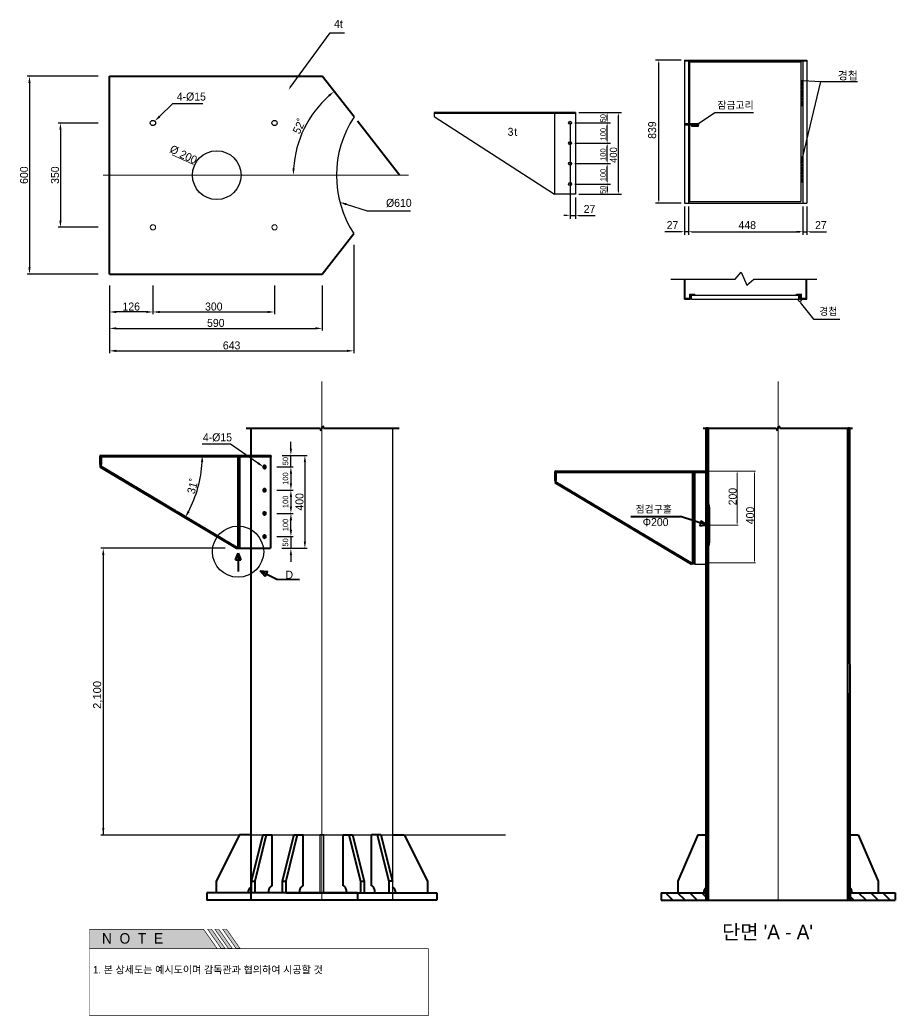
# Model space of a CAD drawing. Header units: millimetres. Extents: x 3937 to 42315, y 4481 to 32107.
# Drawn here: x 3937 to 28146, y 4481 to 32026 of the extents above; entities that cross this region are included whole.
import ezdxf

# ---------------------------------------------------------------- set-up
doc = ezdxf.new("R2010")
doc.units = ezdxf.units.MM
for name, pattern in [('CENTER', [65, 60, -2, 1, -2]), ('DASHED2', [0.375, 0.25, -0.125]), ('HIDDEN', [0.375, 0.25, -0.125])]:
    doc.linetypes.add(name, pattern=pattern)
for name, color, linetype in [('0-FORM', 7, 'Continuous'), ('01_cen', 1, 'CENTER'), ('1', 1, 'Continuous'), ('mark', 7, 'Continuous'), ('ZM_3', 7, 'Continuous'), ('루프검지기', 250, 'DASHED2')]:
    doc.layers.add(name, color=color, linetype=linetype)
doc.layers.add('01_dim', color=1, linetype='Continuous', lineweight=15)
doc.styles.add('HY헤드라인M', font='H2GTRE.TTF')
doc.styles.add('굴림', font='H2GTRE.TTF')

msp = doc.modelspace()

# ---------------------------------------------------------------- hatches: boundary and pattern name
at = {"layer": '0-FORM'}
h = msp.add_hatch(color=52, dxfattribs=at)
h.paths.add_polyline_path([(5862, 6883), (5862, 6348), (9392, 6348), (9016, 6883)])
h.paths.add_polyline_path([(9497, 6348), (9604, 6348), (9228, 6883), (9121, 6883)])
h.paths.add_polyline_path([(9440, 6883), (9333, 6883), (9708, 6348), (9815, 6348)])
h.paths.add_polyline_path([(9920, 6348), (10027, 6348), (9651, 6883), (9545, 6883)])
h.paths.add_polyline_path([(6131, 7765), (7739, 7750), (7744, 8203), (6135, 8218)], flags=9)

# ---------------------------------------------------------------- linework, layer by layer
at = {"color": 7}
for p, q in [((11417, 30158), (12519, 31669)), ((12519, 31669), (12919, 31669)), ((22232, 30915), (21522, 30915)), ((22320, 30915), (25708, 30915)), ((22320, 30915), (22320, 26957)), ((22320, 30892), (25708, 30892)), ((22433, 30892), (22433, 26957)), ((22462, 30869), (22462, 27001)), ((22462, 30869), (25539, 30869)), ((25539, 30869), (25539, 27001)), ((25595, 30892), (25595, 26957)), ((25708, 30915), (25708, 26957)), ((21610, 27045), (21610, 30827)), ((25539, 30354), (25595, 30354)), ((25539, 30351), (25541, 30354)), ((25539, 30326), (25567, 30354)), ((25539, 30275), (25595, 30332)), ((25539, 30250), (25595, 30306)), ((25596, 28243), (26091, 30322)), ((25598, 30353), (26091, 30322)), ((26091, 30322), (27102, 30322)), ((25539, 30199), (25595, 30256)), ((25539, 30174), (25595, 30230)), ((25539, 30123), (25595, 30180)), ((25539, 30098), (25595, 30154)), ((25539, 30047), (25595, 30103)), ((25539, 30022), (25595, 30078)), ((25539, 29971), (25595, 30027)), ((25539, 29946), (25595, 30002)), ((25539, 29895), (25595, 29951)), ((25539, 29870), (25595, 29926)), ((25539, 29819), (25595, 29875)), ((25539, 29793), (25595, 29850)), ((25539, 29743), (25595, 29799)), ((25539, 29717), (25595, 29774)), ((25539, 29667), (25595, 29723)), ((25539, 29661), (25595, 29661)), ((25559, 29661), (25595, 29698)), ((15396, 29464), (15396, 29351)), ((19309, 29464), (15396, 29464)), ((19309, 29441), (15396, 29441)), ((15396, 29351), (18727, 27205)), ((18727, 29464), (18727, 27205)), ((19309, 29464), (19309, 27205)), ((19397, 29464), (20269, 29464)), ((19397, 29464), (20582, 29464)), ((20181, 29270), (20181, 29376)), ((20494, 27294), (20494, 29376)), ((22710, 29165), (23159, 29465)), ((23159, 29465), (24226, 29465)), ((19156, 29182), (19156, 27053)), ((19156, 29182), (19156, 27053)), ((19287, 29182), (20269, 29182)), ((19287, 29182), (20270, 29182)), ((20182, 28705), (20182, 29094)), ((22350, 29164), (22708, 29164)), ((22350, 29118), (22350, 29164)), ((22708, 29118), (22350, 29118)), ((22708, 29118), (22512, 29118)), ((22512, 29118), (22512, 29089)), ((22512, 29089), (22708, 29089)), ((22708, 29164), (22708, 29118)), ((22708, 29089), (22708, 29118)), ((19287, 28617), (20270, 28617)), ((19287, 28617), (20270, 28617)), ((20182, 28140), (20182, 28529)), ((25539, 28241), (25595, 28241)), ((25539, 28222), (25558, 28241)), ((25539, 28196), (25584, 28241)), ((25539, 28146), (25595, 28202)), ((25539, 28120), (25595, 28177)), ((25539, 28069), (25595, 28126)), ((25539, 28044), (25595, 28101)), ((19287, 28052), (20270, 28052)), ((19287, 28052), (20270, 28052)), ((20182, 27576), (20182, 27964)), ((25539, 27993), (25595, 28050)), ((25539, 27968), (25595, 28025)), ((25539, 27917), (25595, 27974)), ((25539, 27892), (25595, 27948)), ((25539, 27841), (25595, 27898)), ((25539, 27816), (25595, 27872)), ((25539, 27765), (25595, 27822)), ((25539, 27740), (25595, 27796)), ((25539, 27689), (25595, 27746)), ((25539, 27664), (25595, 27720)), ((25539, 27613), (25595, 27670)), ((25539, 27588), (25595, 27644)), ((25539, 27549), (25595, 27549)), ((25551, 27549), (25595, 27594)), ((25576, 27549), (25595, 27568)), ((19287, 27488), (20270, 27488)), ((19287, 27488), (20270, 27488)), ((20182, 27400), (20182, 27294)), ((19309, 27205), (18727, 27205)), ((19156, 27117), (19156, 26527)), ((19309, 27117), (19309, 26527)), ((19397, 27205), (20270, 27205)), ((19397, 27205), (20582, 27205)), ((22462, 27001), (25539, 27001)), ((22232, 26957), (21522, 26957)), ((22320, 26957), (25708, 26957)), ((22320, 26869), (22320, 26080)), ((22433, 26869), (22433, 26080)), ((22433, 26869), (22433, 26080)), ((25595, 26869), (25595, 26080)), ((25595, 26869), (25595, 26080)), ((25708, 26869), (25708, 26080)), ((19068, 26615), (18980, 26615)), ((19156, 26615), (19309, 26615)), ((19397, 26615), (19849, 26615)), ((22232, 26168), (21780, 26168)), ((22433, 26168), (22320, 26168)), ((22521, 26168), (25507, 26168)), ((22521, 26168), (22609, 26168)), ((25507, 26168), (25419, 26168)), ((25595, 26168), (25708, 26168)), ((25796, 26168), (26249, 26168)), ((21945, 24861), (23727, 24861)), ((22320, 24306), (22320, 24855)), ((22343, 24329), (22343, 24855)), ((23727, 24861), (23886, 25050)), ((23886, 25050), (24043, 24694)), ((24043, 24694), (24239, 24861)), ((24239, 24861), (25979, 24861)), ((25686, 24329), (25686, 24855)), ((25708, 24306), (25708, 24855)), ((22320, 24306), (22490, 24306)), ((22343, 24329), (22467, 24329)), ((22467, 24442), (22603, 24442)), ((22467, 24329), (22467, 24442)), ((22490, 24306), (22490, 24419)), ((22490, 24419), (22603, 24419)), ((22518, 24419), (25482, 24419)), ((22518, 24306), (22518, 24419)), ((22518, 24306), (25482, 24306)), ((22603, 24419), (22603, 24442)), ((25423, 24419), (25423, 24442)), ((25423, 24442), (25561, 24442)), ((25482, 24442), (25482, 24306)), ((25482, 24306), (25482, 24419)), ((25510, 24313), (25510, 24442)), ((25538, 24442), (25539, 24419)), ((25539, 24419), (25561, 24419)), ((25539, 24306), (25539, 24419)), ((25539, 24306), (25708, 24306)), ((25561, 24329), (25561, 24442)), ((25561, 24329), (25686, 24329)), ((25523, 24216), (25891, 23747)), ((25891, 23747), (26622, 23747)), ((6151, 19728), (6151, 19672)), ((6183, 19728), (6183, 19690)), ((18733, 19292), (18733, 19235)), ((18765, 19292), (18765, 19253)), ((22596, 16978), (22922, 16978))]:
    msp.add_line(p, q, dxfattribs=at)
at = {"color": 7, "linetype": 'Continuous', "lineweight": 40}
for p, q in [((6416, 30473), (12296, 30473)), ((6416, 24993), (6416, 30473)), ((13181, 29342), (12296, 30473)), ((14437, 27733), (13272, 29224)), ((12296, 24993), (13170, 26120)), ((6416, 24993), (12296, 24993)), ((10194, 20733), (12240, 20733)), ((10332, 19985), (10332, 20733)), ((12240, 20733), (12264, 20666)), ((12264, 20666), (12312, 20799)), ((12312, 20799), (12336, 20733)), ((12336, 20733), (14425, 20733)), ((22835, 20733), (24861, 20733)), ((22922, 18658), (22922, 20733)), ((22983, 18658), (22983, 20733)), ((24861, 20733), (24885, 20666)), ((24885, 20666), (24933, 20799)), ((24933, 20799), (24957, 20733)), ((24957, 20733), (26968, 20733)), ((26835, 7682), (26835, 20733)), ((26905, 7682), (26896, 20733)), ((10332, 7682), (10332, 20520)), ((22922, 7682), (22922, 20566)), ((22922, 7682), (22922, 20520)), ((22983, 7682), (22983, 20566)), ((6151, 19947), (6151, 19728)), ((6151, 19947), (6183, 19947)), ((6183, 19947), (6183, 19728)), ((6189, 19985), (6189, 19953)), ((6189, 19985), (10876, 19985)), ((6189, 19953), (9990, 19953)), ((9971, 17433), (9971, 19953)), ((9990, 19953), (10008, 19953)), ((10002, 19985), (10002, 19953)), ((10008, 19953), (10872, 19953)), ((10022, 17415), (10022, 19953)), ((10872, 19953), (10872, 17415)), ((10872, 19953), (10876, 19953)), ((10876, 19985), (10876, 19953)), ((6151, 19672), (9929, 17415)), ((6188, 19687), (6188, 19687)), ((10734, 19664), (10709, 19664)), ((18733, 19510), (18733, 19292)), ((18765, 19510), (18765, 19292)), ((18771, 19549), (22922, 19549)), ((18771, 19517), (22572, 19517)), ((22553, 16997), (22553, 19517)), ((22589, 19517), (22922, 19517)), ((22604, 16978), (22604, 19517)), ((10734, 19022), (10709, 19022)), ((18733, 19235), (22511, 16978)), ((18770, 19250), (18770, 19250)), ((22983, 18658), (22922, 18658)), ((22947, 17610), (22947, 18509)), ((23010, 18509), (22947, 18509)), ((23010, 17610), (23010, 18509)), ((10734, 18380), (10709, 18380)), ((10734, 17738), (10709, 17738)), ((9771, 17557), (9766, 17549)), ((9929, 17415), (10872, 17415)), ((10014, 17415), (10002, 17415)), ((22983, 17461), (22922, 17461)), ((23010, 17610), (22947, 17610)), ((10011, 9492), (9369, 8208)), ((10332, 9492), (10011, 9492)), ((10653, 9492), (10332, 8208)), ((10753, 9492), (10432, 8208)), ((10653, 9492), (10913, 9492)), ((10913, 8080), (10913, 9492)), ((11511, 9492), (11190, 8208)), ((11611, 9492), (11290, 8208)), ((11511, 9492), (11771, 9492)), ((11771, 8080), (11771, 9492)), ((12878, 8080), (12878, 9492)), ((12878, 9492), (13139, 9492)), ((13038, 9492), (13359, 8208)), ((13139, 9492), (13460, 8208)), ((13663, 8080), (13663, 9492)), ((13924, 9492), (13663, 9492)), ((13824, 9492), (14145, 8208)), ((13924, 9492), (14245, 8208)), ((14245, 9492), (14566, 9492)), ((14566, 9492), (15208, 8208)), ((22693, 9492), (22137, 8208)), ((22693, 9492), (22922, 9492)), ((26896, 9492), (27125, 9492)), ((27125, 9492), (27681, 8208)), ((9369, 8208), (9369, 7887)), ((10332, 8208), (10332, 7887)), ((10332, 8208), (10332, 7887)), ((10332, 8208), (10432, 8208)), ((10432, 8208), (10432, 7887)), ((11190, 8208), (11190, 7887)), ((11190, 8208), (11290, 8208)), ((11290, 8208), (11290, 7887)), ((13359, 8208), (13359, 7887)), ((13359, 8208), (13460, 8208)), ((13460, 8208), (13460, 7887)), ((14145, 8208), (14145, 7887)), ((14245, 8208), (14145, 8208)), ((15208, 8208), (15208, 7887)), ((22137, 8208), (22137, 7887)), ((27681, 8208), (27681, 7887)), ((9104, 7887), (9104, 7682)), ((13276, 7887), (9104, 7887)), ((11300, 7887), (15473, 7887)), ((13276, 7887), (13276, 7682)), ((15473, 7887), (15473, 7682)), ((21672, 7887), (21672, 7682)), ((21672, 7887), (22922, 7887)), ((22002, 7682), (21797, 7887)), ((22337, 7682), (22131, 7887)), ((22671, 7682), (22466, 7887)), ((22914, 7774), (22800, 7887)), ((22914, 7887), (22914, 7682)), ((26896, 7887), (28146, 7887)), ((26905, 7887), (26905, 7682)), ((27009, 7682), (26905, 7787)), ((27344, 7682), (27138, 7887)), ((27678, 7682), (27473, 7887)), ((28013, 7682), (27807, 7887)), ((28146, 7883), (28142, 7887)), ((28146, 7887), (28146, 7682)), ((15473, 7682), (9104, 7682)), ((21672, 7682), (28146, 7682))]:
    msp.add_line(p, q, dxfattribs=at)
at = {"color": 7, "lineweight": 0}
for p, q in [((8151, 28296), (8723, 28035)), ((9369, 27733), (9396, 27733)), ((9383, 27720), (9383, 27746)), ((22949, 19549), (23801, 19549)), ((22949, 19549), (24285, 19549)), ((23775, 19496), (23775, 18112)), ((24259, 19496), (24259, 17063)), ((23036, 18059), (23801, 18059)), ((22949, 17010), (24285, 17010))]:
    msp.add_line(p, q, dxfattribs=at)
at = {"color": 7, "lineweight": 40}
for p, q in [((22983, 20733), (22922, 20733)), ((22983, 20621), (22922, 20682)), ((22983, 20679), (22929, 20733)), ((26896, 20733), (26835, 20733)), ((22983, 20564), (22922, 20624)), ((22983, 20506), (22922, 20566)), ((22983, 20498), (22922, 20559)), ((22983, 20448), (22922, 20509)), ((22983, 20441), (22922, 20501)), ((22983, 20391), (22922, 20451)), ((22983, 20383), (22922, 20444)), ((22983, 20333), (22922, 20394)), ((22983, 20326), (22922, 20386)), ((22983, 20275), (22922, 20336)), ((22983, 20268), (22922, 20329)), ((22983, 20218), (22922, 20278)), ((22983, 20210), (22922, 20271)), ((22983, 20160), (22922, 20221)), ((22983, 20153), (22922, 20213)), ((22983, 20102), (22922, 20163)), ((22983, 20095), (22922, 20156)), ((22983, 20045), (22922, 20105)), ((22983, 20037), (22922, 20098)), ((22983, 19987), (22922, 20048)), ((22983, 19980), (22922, 20040)), ((22983, 19929), (22922, 19990)), ((22983, 19922), (22922, 19983)), ((22983, 19872), (22922, 19932)), ((22983, 19864), (22922, 19925)), ((22983, 19814), (22922, 19875)), ((22983, 19807), (22922, 19867)), ((22983, 19757), (22922, 19817)), ((22983, 19749), (22922, 19810)), ((22983, 19699), (22922, 19759)), ((22983, 19691), (22922, 19752)), ((22983, 19641), (22922, 19702)), ((22983, 19634), (22922, 19694)), ((22983, 19584), (22922, 19644)), ((22983, 19576), (22922, 19637)), ((22983, 19526), (22922, 19587)), ((22983, 19519), (22922, 19579)), ((22983, 19468), (22922, 19529)), ((22983, 19461), (22922, 19521)), ((22983, 19411), (22922, 19471)), ((22983, 19403), (22922, 19464)), ((22983, 19353), (22922, 19414)), ((22983, 19346), (22922, 19406)), ((22983, 19295), (22922, 19356)), ((22983, 19288), (22922, 19349)), ((22983, 19238), (22922, 19298)), ((22983, 19230), (22922, 19291)), ((22983, 19180), (22922, 19241)), ((22983, 19173), (22922, 19233)), ((22983, 19122), (22922, 19183)), ((22983, 19115), (22922, 19176)), ((22983, 19065), (22922, 19125)), ((22983, 19057), (22922, 19118)), ((22983, 19007), (22922, 19068)), ((22983, 19000), (22922, 19060)), ((22983, 18949), (22922, 19010)), ((22983, 18942), (22922, 19003)), ((22983, 18892), (22922, 18952)), ((22983, 18884), (22922, 18945)), ((22983, 18834), (22922, 18895)), ((22983, 18827), (22922, 18887)), ((22983, 18777), (22922, 18837)), ((22983, 18769), (22922, 18830)), ((22983, 18719), (22922, 18780)), ((22983, 18712), (22922, 18772)), ((22983, 18661), (22922, 18722)), ((22983, 18654), (22922, 18714)), ((22929, 18658), (22922, 18664)), ((22983, 18596), (22922, 18657)), ((22983, 18539), (22922, 18599)), ((22983, 18481), (22922, 18542)), ((22983, 18423), (22922, 18484)), ((22983, 18366), (22922, 18426)), ((22983, 18308), (22922, 18369)), ((22983, 18250), (22922, 18311)), ((22983, 18193), (22922, 18253)), ((22983, 18135), (22922, 18196)), ((22983, 18135), (22922, 18196)), ((22983, 18193), (22973, 18203)), ((22983, 18077), (22922, 18138)), ((22983, 18077), (22922, 18138)), ((22983, 18020), (22922, 18080)), ((22983, 18020), (22922, 18080)), ((22983, 17962), (22922, 18023)), ((22983, 17962), (22922, 18023)), ((22983, 17904), (22922, 17965)), ((22983, 17904), (22922, 17965)), ((22983, 17847), (22922, 17907)), ((22983, 17847), (22922, 17907)), ((22983, 17789), (22922, 17850)), ((22983, 17789), (22922, 17850)), ((22983, 17732), (22922, 17792)), ((22983, 17732), (22922, 17792)), ((22983, 17674), (22922, 17735)), ((22983, 17674), (22922, 17735)), ((22983, 17616), (22922, 17677)), ((22983, 17616), (22922, 17677)), ((22983, 17559), (22922, 17619)), ((22983, 17559), (22922, 17619)), ((22983, 17501), (22922, 17562)), ((22983, 17501), (22922, 17562)), ((22983, 17443), (22922, 17504)), ((22983, 17443), (22922, 17504)), ((22983, 17386), (22922, 17446)), ((22983, 17386), (22922, 17446)), ((22983, 17328), (22922, 17389)), ((22983, 17328), (22922, 17389)), ((22983, 17270), (22922, 17331)), ((22983, 17270), (22922, 17331)), ((22983, 17213), (22922, 17273)), ((22983, 17213), (22922, 17273)), ((22983, 17155), (22922, 17216)), ((22983, 17155), (22922, 17216)), ((22983, 17097), (22922, 17158)), ((22983, 17097), (22922, 17158)), ((22983, 17040), (22922, 17100)), ((22983, 17040), (22922, 17100)), ((22983, 16982), (22922, 17043)), ((22983, 16982), (22922, 17043)), ((22983, 16925), (22922, 16985)), ((22983, 16925), (22922, 16985)), ((22983, 16867), (22922, 16927)), ((22983, 16867), (22922, 16927)), ((22983, 16809), (22922, 16870)), ((22983, 16809), (22922, 16870)), ((22983, 16752), (22922, 16812)), ((22983, 16752), (22922, 16812)), ((22983, 16694), (22922, 16755)), ((22983, 16694), (22922, 16755)), ((22983, 16636), (22922, 16697)), ((22983, 16636), (22922, 16697)), ((22983, 16579), (22922, 16639)), ((22983, 16579), (22922, 16639)), ((22983, 16521), (22922, 16582)), ((22983, 16521), (22922, 16582)), ((22983, 16463), (22922, 16524)), ((22983, 16463), (22922, 16524)), ((22983, 16406), (22922, 16466)), ((22983, 16406), (22922, 16466)), ((22983, 16348), (22922, 16409)), ((22983, 16348), (22922, 16409)), ((22983, 16290), (22922, 16351)), ((22983, 16290), (22922, 16351)), ((22983, 16233), (22922, 16293)), ((22983, 16233), (22922, 16293)), ((22983, 16175), (22922, 16236)), ((22983, 16175), (22922, 16236)), ((22983, 16118), (22922, 16178)), ((22983, 16118), (22922, 16178)), ((22983, 16060), (22922, 16120)), ((22983, 16060), (22922, 16120)), ((22983, 16002), (22922, 16063)), ((22983, 16002), (22922, 16063)), ((22983, 15945), (22922, 16005)), ((22983, 15945), (22922, 16005)), ((22983, 15887), (22922, 15948)), ((22983, 15887), (22922, 15948)), ((22983, 15829), (22922, 15890)), ((22983, 15829), (22922, 15890)), ((22983, 15772), (22922, 15832)), ((22983, 15772), (22922, 15832)), ((22983, 15714), (22922, 15775)), ((22983, 15714), (22922, 15775)), ((22983, 15656), (22922, 15717)), ((22983, 15656), (22922, 15717)), ((22983, 15772), (22973, 15782)), ((22983, 15599), (22922, 15659)), ((22983, 15599), (22922, 15659)), ((22983, 15541), (22922, 15602)), ((22983, 15541), (22922, 15602)), ((22983, 15483), (22922, 15544)), ((22983, 15483), (22922, 15544)), ((22983, 15426), (22922, 15486)), ((22983, 15426), (22922, 15486)), ((22983, 15368), (22922, 15429)), ((22983, 15368), (22922, 15429)), ((22983, 15310), (22922, 15371)), ((22983, 15310), (22922, 15371)), ((22983, 15253), (22922, 15313)), ((22983, 15253), (22922, 15313)), ((22983, 15195), (22922, 15256)), ((22983, 15195), (22922, 15256)), ((22983, 15138), (22922, 15198)), ((22983, 15138), (22922, 15198)), ((22983, 15080), (22922, 15141)), ((22983, 15080), (22922, 15141)), ((22983, 15022), (22922, 15083)), ((22983, 15022), (22922, 15083)), ((22983, 14965), (22922, 15025)), ((22983, 14965), (22922, 15025)), ((22983, 14907), (22922, 14968)), ((22983, 14907), (22922, 14968)), ((22983, 14849), (22922, 14910)), ((22983, 14849), (22922, 14910)), ((22983, 14792), (22922, 14852)), ((22983, 14792), (22922, 14852)), ((22983, 14734), (22922, 14795)), ((22983, 14734), (22922, 14795)), ((22983, 14676), (22922, 14737)), ((22983, 14676), (22922, 14737)), ((22983, 14619), (22922, 14679)), ((22983, 14619), (22922, 14679)), ((22983, 14561), (22922, 14622)), ((22983, 14561), (22922, 14622)), ((22983, 14503), (22922, 14564)), ((22983, 14503), (22922, 14564)), ((22983, 14446), (22922, 14506)), ((22983, 14446), (22922, 14506)), ((22983, 14388), (22922, 14449)), ((22983, 14388), (22922, 14449)), ((22983, 14331), (22922, 14391)), ((22983, 14331), (22922, 14391)), ((22983, 14273), (22922, 14333)), ((22983, 14273), (22922, 14333)), ((22983, 14215), (22922, 14276)), ((22983, 14215), (22922, 14276)), ((22983, 14158), (22922, 14218)), ((22983, 14158), (22922, 14218)), ((22983, 14100), (22922, 14161)), ((22983, 14100), (22922, 14161)), ((22983, 14042), (22922, 14103)), ((22983, 14042), (22922, 14103)), ((22983, 13985), (22922, 14045)), ((22983, 13985), (22922, 14045)), ((22983, 13927), (22922, 13988)), ((22983, 13927), (22922, 13988)), ((22983, 13869), (22922, 13930)), ((22983, 13869), (22922, 13930)), ((22983, 13812), (22922, 13872)), ((22983, 13812), (22922, 13872)), ((22983, 13754), (22922, 13815)), ((22983, 13754), (22922, 13815)), ((22983, 13696), (22922, 13757)), ((22983, 13696), (22922, 13757)), ((22983, 13639), (22922, 13699)), ((22983, 13639), (22922, 13699)), ((22983, 13581), (22922, 13642)), ((22983, 13581), (22922, 13642)), ((22983, 13524), (22922, 13584)), ((22983, 13524), (22922, 13584)), ((22983, 13466), (22922, 13526)), ((22983, 13466), (22922, 13526)), ((22983, 13408), (22922, 13469)), ((22983, 13408), (22922, 13469)), ((22983, 13351), (22922, 13411)), ((22983, 13351), (22922, 13411)), ((22983, 13293), (22922, 13354)), ((22983, 13293), (22922, 13354)), ((22983, 13235), (22922, 13296)), ((22983, 13235), (22922, 13296)), ((22983, 13178), (22922, 13238)), ((22983, 13178), (22922, 13238)), ((22983, 13351), (22973, 13361)), ((26896, 13331), (26835, 13392)), ((26896, 13273), (26835, 13334)), ((26896, 13216), (26835, 13276)), ((26896, 13389), (26875, 13410)), ((22983, 13120), (22922, 13181)), ((22983, 13120), (22922, 13181)), ((22983, 13062), (22922, 13123)), ((22983, 13062), (22922, 13123)), ((22983, 13005), (22922, 13065)), ((22983, 13005), (22922, 13065)), ((22983, 12947), (22922, 13008)), ((22983, 12947), (22922, 13008)), ((22983, 12889), (22922, 12950)), ((22983, 12889), (22922, 12950)), ((26896, 13158), (26835, 13219)), ((26896, 13101), (26835, 13161)), ((26896, 13043), (26835, 13103)), ((26896, 12985), (26835, 13046)), ((26896, 12928), (26835, 12988)), ((22983, 12832), (22922, 12892)), ((22983, 12832), (22922, 12892)), ((22983, 12774), (22922, 12835)), ((22983, 12774), (22922, 12835)), ((22983, 12717), (22922, 12777)), ((22983, 12717), (22922, 12777)), ((22983, 12659), (22922, 12719)), ((22983, 12659), (22922, 12719)), ((26896, 12870), (26835, 12931)), ((26896, 12812), (26835, 12873)), ((26896, 12755), (26835, 12815)), ((26896, 12697), (26835, 12758)), ((26896, 12639), (26835, 12700)), ((22983, 12601), (22922, 12662)), ((22983, 12601), (22922, 12662)), ((22983, 12544), (22922, 12604)), ((22983, 12544), (22922, 12604)), ((22983, 12486), (22922, 12547)), ((22983, 12486), (22922, 12547)), ((22983, 12428), (22922, 12489)), ((22983, 12428), (22922, 12489)), ((22983, 12371), (22922, 12431)), ((22983, 12371), (22922, 12431)), ((26896, 12582), (26835, 12642)), ((26896, 12524), (26835, 12585)), ((26896, 12466), (26835, 12527)), ((26896, 12409), (26835, 12469)), ((26896, 12351), (26835, 12412)), ((22983, 12313), (22922, 12374)), ((22983, 12313), (22922, 12374)), ((22983, 12255), (22922, 12316)), ((22983, 12255), (22922, 12316)), ((22983, 12198), (22922, 12258)), ((22983, 12198), (22922, 12258)), ((22983, 12140), (22922, 12201)), ((22983, 12140), (22922, 12201)), ((22983, 12082), (22922, 12143)), ((22983, 12082), (22922, 12143)), ((26896, 12294), (26835, 12354)), ((26896, 12236), (26835, 12296)), ((26896, 12178), (26835, 12239)), ((26896, 12121), (26835, 12181)), ((26896, 12063), (26835, 12124)), ((22983, 12025), (22922, 12085)), ((22983, 12025), (22922, 12085)), ((22983, 11967), (22922, 12028)), ((22983, 11967), (22922, 12028)), ((22983, 11909), (22922, 11970)), ((22983, 11909), (22922, 11970)), ((22983, 11852), (22922, 11912)), ((22983, 11852), (22922, 11912)), ((22983, 11794), (22922, 11855)), ((22983, 11794), (22922, 11855)), ((26896, 12005), (26835, 12066)), ((26896, 11948), (26835, 12008)), ((26896, 11890), (26835, 11951)), ((26896, 11832), (26835, 11893)), ((22983, 11737), (22922, 11797)), ((22983, 11737), (22922, 11797)), ((22983, 11679), (22922, 11740)), ((22983, 11679), (22922, 11740)), ((22983, 11621), (22922, 11682)), ((22983, 11621), (22922, 11682)), ((22983, 11564), (22922, 11624)), ((22983, 11564), (22922, 11624)), ((26896, 11775), (26835, 11835)), ((26896, 11717), (26835, 11778)), ((26896, 11659), (26835, 11720)), ((26896, 11602), (26835, 11662)), ((26896, 11544), (26835, 11605)), ((22983, 11506), (22922, 11567)), ((22983, 11506), (22922, 11567)), ((22983, 11448), (22922, 11509)), ((22983, 11448), (22922, 11509)), ((22983, 11391), (22922, 11451)), ((22983, 11391), (22922, 11451)), ((22983, 11333), (22922, 11394)), ((22983, 11333), (22922, 11394)), ((22983, 11275), (22922, 11336)), ((22983, 11275), (22922, 11336)), ((26896, 11486), (26835, 11547)), ((26896, 11429), (26835, 11489)), ((26896, 11371), (26835, 11432)), ((26896, 11314), (26835, 11374)), ((26896, 11256), (26835, 11317)), ((22983, 11218), (22922, 11278)), ((22983, 11218), (22922, 11278)), ((22983, 11160), (22922, 11221)), ((22983, 11160), (22922, 11221)), ((22983, 11102), (22922, 11163)), ((22983, 11102), (22922, 11163)), ((22983, 11045), (22922, 11105)), ((22983, 11045), (22922, 11105)), ((22983, 10987), (22922, 11048)), ((22983, 10987), (22922, 11048)), ((26896, 11198), (26835, 11259)), ((26896, 11141), (26835, 11201)), ((26896, 11083), (26835, 11144)), ((26896, 11025), (26835, 11086)), ((26896, 10968), (26835, 11028)), ((22983, 10930), (22922, 10990)), ((22983, 10930), (22922, 10990)), ((22983, 10872), (22922, 10932)), ((22983, 10872), (22922, 10932)), ((22983, 10814), (22922, 10875)), ((22983, 10814), (22922, 10875)), ((22983, 10757), (22922, 10817)), ((22983, 10757), (22922, 10817)), ((22983, 10699), (22922, 10760)), ((22983, 10699), (22922, 10760)), ((22983, 10930), (22973, 10940)), ((26896, 10910), (26835, 10971)), ((26896, 10852), (26835, 10913)), ((26896, 10795), (26835, 10855)), ((26896, 10737), (26835, 10798)), ((22983, 10641), (22922, 10702)), ((22983, 10641), (22922, 10702)), ((22983, 10584), (22922, 10644)), ((22983, 10584), (22922, 10644)), ((22983, 10526), (22922, 10587)), ((22983, 10526), (22922, 10587)), ((22983, 10468), (22922, 10529)), ((22983, 10468), (22922, 10529)), ((22983, 10411), (22922, 10471)), ((22983, 10411), (22922, 10471)), ((26896, 10679), (26835, 10740)), ((26896, 10622), (26835, 10682)), ((26896, 10564), (26835, 10625)), ((26896, 10507), (26835, 10567)), ((26896, 10449), (26835, 10510)), ((22983, 10353), (22922, 10414)), ((22983, 10353), (22922, 10414)), ((22983, 10295), (22922, 10356)), ((22983, 10295), (22922, 10356)), ((22983, 10238), (22922, 10298)), ((22983, 10238), (22922, 10298)), ((22983, 10180), (22922, 10241)), ((22983, 10180), (22922, 10241)), ((26896, 10391), (26835, 10452)), ((26896, 10334), (26835, 10394)), ((26896, 10276), (26835, 10337)), ((26896, 10218), (26835, 10279)), ((26896, 10161), (26835, 10221)), ((22983, 10123), (22922, 10183)), ((22983, 10123), (22922, 10183)), ((22983, 10065), (22922, 10125)), ((22983, 10065), (22922, 10125)), ((22983, 10007), (22922, 10068)), ((22983, 10007), (22922, 10068)), ((22983, 9950), (22922, 10010)), ((22983, 9950), (22922, 10010)), ((22983, 9892), (22922, 9953)), ((22983, 9892), (22922, 9953)), ((26896, 10103), (26835, 10164)), ((26896, 10045), (26835, 10106)), ((26896, 9988), (26835, 10048)), ((26896, 9930), (26835, 9991)), ((26896, 9872), (26835, 9933)), ((22983, 9834), (22922, 9895)), ((22983, 9834), (22922, 9895)), ((22983, 9777), (22922, 9837)), ((22983, 9777), (22922, 9837)), ((22983, 9719), (22922, 9780)), ((22983, 9719), (22922, 9780)), ((22983, 9661), (22922, 9722)), ((22983, 9661), (22922, 9722)), ((22983, 9604), (22922, 9664)), ((22983, 9604), (22922, 9664)), ((26896, 9815), (26835, 9875)), ((26896, 9757), (26835, 9818)), ((26896, 9700), (26835, 9760)), ((26896, 9642), (26835, 9702)), ((26896, 9584), (26835, 9645)), ((22983, 9546), (22922, 9607)), ((22983, 9546), (22922, 9607)), ((22983, 9488), (22922, 9549)), ((22983, 9488), (22922, 9549)), ((22983, 9431), (22922, 9491)), ((22983, 9431), (22922, 9491)), ((22983, 9373), (22922, 9434)), ((22983, 9373), (22922, 9434)), ((22983, 9315), (22922, 9376)), ((22983, 9315), (22922, 9376)), ((26896, 9527), (26835, 9587)), ((26896, 9469), (26835, 9530)), ((26896, 9411), (26835, 9472)), ((26896, 9354), (26835, 9414)), ((22983, 9258), (22922, 9318)), ((22983, 9258), (22922, 9318)), ((22983, 9200), (22922, 9261)), ((22983, 9200), (22922, 9261)), ((22983, 9143), (22922, 9203)), ((22983, 9143), (22922, 9203)), ((22983, 9085), (22922, 9146)), ((22983, 9085), (22922, 9146)), ((26896, 9296), (26835, 9357)), ((26896, 9238), (26835, 9299)), ((26896, 9181), (26835, 9241)), ((26896, 9123), (26835, 9184)), ((26896, 9065), (26835, 9126)), ((22983, 9027), (22922, 9088)), ((22983, 9027), (22922, 9088)), ((22983, 8970), (22922, 9030)), ((22983, 8970), (22922, 9030)), ((22983, 8912), (22922, 8973)), ((22983, 8912), (22922, 8973)), ((22983, 8854), (22922, 8915)), ((22983, 8854), (22922, 8915)), ((22983, 8797), (22922, 8857)), ((22983, 8797), (22922, 8857)), ((26896, 9008), (26835, 9068)), ((26896, 8950), (26835, 9011)), ((26896, 8893), (26835, 8953)), ((26896, 8835), (26835, 8895)), ((26896, 8777), (26835, 8838)), ((22983, 8739), (22922, 8800)), ((22983, 8739), (22922, 8800)), ((22983, 8681), (22922, 8742)), ((22983, 8681), (22922, 8742)), ((22983, 8624), (22922, 8684)), ((22983, 8624), (22922, 8684)), ((22983, 8566), (22922, 8627)), ((22983, 8566), (22922, 8627)), ((22980, 8511), (22922, 8569)), ((22983, 8508), (22922, 8569)), ((22983, 8508), (22922, 8569)), ((26896, 8720), (26835, 8780)), ((26896, 8662), (26835, 8723)), ((26896, 8604), (26835, 8665)), ((26896, 8547), (26835, 8607)), ((26896, 8489), (26835, 8550)), ((22980, 8454), (22922, 8511)), ((22983, 8451), (22922, 8511)), ((22980, 8396), (22922, 8454)), ((22983, 8393), (22922, 8454)), ((22980, 8338), (22922, 8396)), ((22983, 8336), (22922, 8396)), ((22980, 8281), (22922, 8338)), ((22983, 8278), (22922, 8338)), ((22980, 8223), (22922, 8281)), ((22983, 8220), (22922, 8281)), ((26896, 8431), (26835, 8492)), ((26896, 8374), (26835, 8434)), ((26896, 8316), (26835, 8377)), ((26896, 8258), (26835, 8319)), ((22980, 8165), (22922, 8223)), ((22983, 8163), (22922, 8223)), ((22980, 8108), (22922, 8166)), ((22983, 8105), (22922, 8166)), ((22980, 8050), (22922, 8108)), ((22983, 8047), (22922, 8108)), ((22980, 7992), (22922, 8050)), ((22983, 7990), (22922, 8050)), ((22980, 7935), (22922, 7993)), ((22983, 7932), (22922, 7993)), ((26896, 8201), (26835, 8261)), ((26896, 8143), (26835, 8204)), ((26896, 8085), (26835, 8146)), ((26896, 8028), (26835, 8088)), ((26896, 7970), (26835, 8031)), ((22980, 7877), (22922, 7935)), ((22983, 7874), (22922, 7935)), ((22980, 7820), (22922, 7877)), ((22983, 7817), (22922, 7877)), ((22980, 7762), (22922, 7820)), ((22983, 7759), (22922, 7820)), ((22980, 7704), (22922, 7762)), ((22983, 7701), (22922, 7762)), ((26896, 7913), (26835, 7973)), ((26896, 7855), (26835, 7916)), ((26896, 7797), (26835, 7858)), ((26896, 7740), (26835, 7800)), ((26896, 7682), (26835, 7743)), ((22945, 7682), (22922, 7704))]:
    msp.add_line(p, q, dxfattribs=at)
at = {"color": 7, "linetype": 'HIDDEN', "lineweight": 40}
for p, q in [((6183, 19690), (9991, 17415)), ((18765, 19253), (22573, 16978))]:
    msp.add_line(p, q, dxfattribs=at)
msp.add_line((6180, 9492), (17365, 9492))
at = {"color": 7, "linetype": 'Continuous'}
for centre in [(7617, 29175), (10982, 29175)]:
    msp.add_circle(centre, 72.1, dxfattribs=at)
at = {"color": 7}
for centre, radius in [((19156, 29182), 42.3), ((19156, 28617), 42.3), ((9383, 27733), 673), ((19156, 28052), 42.3), ((19156, 27488), 42.3), ((25510, 24273), 39.8), ((9971, 17322), 709)]:
    msp.add_circle(centre, radius, dxfattribs=at)
at = {"color": 7, "linetype": 'Continuous', "lineweight": 0}
for centre in [(7617, 26291), (10982, 26291)]:
    msp.add_circle(centre, 72.1, dxfattribs=at)
at = {"color": 7, "linetype": 'Continuous', "lineweight": 40}
for centre, radius, start, end in [((6189, 19947), 38.5, 90, 180), ((6189, 19947), 6.42, 90, 180), ((18771, 19510), 38.5, 90, 180), ((18771, 19510), 6.42, 90, 180), ((10434, 7887), 193, 122.1883, 180), ((14142, 7887), 193, 0, 57.8117)]:
    msp.add_arc(centre, radius, start, end, dxfattribs=at)
for points in [[(6188, 19687), (6188, 19687), (6188, 19687), (6188, 19687)], [(18770, 19250), (18770, 19251), (18770, 19251), (18770, 19251)]]:
    msp.add_open_spline(points, degree=3, dxfattribs=at)
for points, start_tangent, end_tangent in [([(10675, 19664), (10676, 19681), (10682, 19695), (10689, 19706), (10691, 19707)], (0, 1), (0.785543, 0.618807)), ([(10691, 19621), (10689, 19622), (10682, 19633), (10676, 19648), (10675, 19664)], (-0.785543, 0.618807), (0, 1)), ([(10691, 19707), (10699, 19712), (10704, 19712)], (0.785543, 0.618807), (1, 0)), ([(10704, 19616), (10699, 19617), (10691, 19621)], (-1, 0), (-0.785543, 0.618807)), ([(10692, 19707), (10694, 19706)], (0.785543, -0.618807), (0.730494, -0.682919)), ([(10694, 19622), (10692, 19621)], (-0.730494, -0.682919), (-0.785543, -0.618807)), ([(10694, 19706), (10695, 19705)], (0.730494, -0.682919), (0.708683, -0.705527)), ([(10694, 19706), (10695, 19705)], (0.729445, -0.684039), (0.695734, -0.7183)), ([(10695, 19624), (10694, 19622)], (-0.695734, -0.7183), (-0.729445, -0.684039)), ([(10695, 19623), (10694, 19622)], (-0.708683, -0.705527), (-0.730494, -0.682919)), ([(10695, 19705), (10702, 19695), (10707, 19681), (10709, 19664)], (0.708683, -0.705527), (0, -1)), ([(10695, 19705), (10700, 19698), (10701, 19696)], (0.695734, -0.7183), (0.483332, -0.875437)), ([(10709, 19664), (10707, 19648), (10702, 19633), (10695, 19623)], (0, -1), (-0.708683, -0.705527)), ([(10701, 19632), (10700, 19630), (10695, 19624)], (-0.483332, -0.875437), (-0.695734, -0.7183)), ([(10701, 19696), (10703, 19693)], (0.483332, -0.875437), (0.414433, -0.91008)), ([(10703, 19636), (10701, 19632)], (-0.414433, -0.91008), (-0.483332, -0.875437)), ([(10703, 19693), (10705, 19688), (10706, 19683)], (0.414433, -0.91008), (0.255153, -0.966901)), ([(10706, 19645), (10705, 19640), (10703, 19636)], (-0.255153, -0.966901), (-0.414433, -0.91008)), ([(10704, 19712), (10709, 19712), (10719, 19706), (10727, 19695), (10732, 19681), (10734, 19664)], (1, 0), (0, -1)), ([(10734, 19664), (10732, 19648), (10727, 19633), (10719, 19622), (10709, 19617), (10704, 19616)], (0, -1), (-1, 0)), ([(10706, 19683), (10707, 19679)], (0.255153, -0.966901), (0.195362, -0.980731)), ([(10707, 19649), (10706, 19645)], (-0.195362, -0.980731), (-0.255153, -0.966901)), ([(10707, 19679), (10708, 19677), (10709, 19664)], (0.195362, -0.980731), (0, -1)), ([(10709, 19664), (10708, 19652), (10707, 19649)], (0, -1), (-0.195362, -0.980731)), ([(10675, 19022), (10676, 19039), (10682, 19053), (10689, 19064), (10691, 19066)], (0, 1), (0.785543, 0.618807)), ([(10691, 18979), (10689, 18981), (10682, 18991), (10676, 19006), (10675, 19022)], (-0.785543, 0.618807), (0, 1)), ([(10691, 19066), (10699, 19070), (10704, 19070)], (0.785543, 0.618807), (1, 0)), ([(10692, 19066), (10694, 19064)], (0.785543, -0.618807), (0.730494, -0.682919)), ([(10694, 19064), (10695, 19063)], (0.730494, -0.682919), (0.708683, -0.705527)), ([(10694, 19064), (10695, 19063)], (0.729445, -0.684039), (0.695734, -0.7183)), ([(10695, 19063), (10702, 19053), (10707, 19039), (10709, 19022)], (0.708683, -0.705527), (0, -1)), ([(10695, 19063), (10700, 19056), (10701, 19054)], (0.695734, -0.7183), (0.483332, -0.875437)), ([(10709, 19022), (10707, 19006), (10702, 18991), (10695, 18981)], (0, -1), (-0.708683, -0.705527)), ([(10701, 19054), (10703, 19051)], (0.483332, -0.875437), (0.414433, -0.91008)), ([(10703, 19051), (10705, 19046), (10706, 19041)], (0.414433, -0.91008), (0.255153, -0.966901)), ([(10704, 19070), (10709, 19070), (10719, 19064), (10727, 19053), (10732, 19039), (10734, 19022)], (1, 0), (0, -1)), ([(10734, 19022), (10732, 19006), (10727, 18991), (10719, 18981), (10709, 18975), (10704, 18974)], (0, -1), (-1, 0)), ([(10706, 19041), (10707, 19037)], (0.255153, -0.966901), (0.195362, -0.980731)), ([(10707, 19007), (10706, 19003)], (-0.195362, -0.980731), (-0.255153, -0.966901)), ([(10707, 19037), (10708, 19035), (10709, 19022)], (0.195362, -0.980731), (0, -1)), ([(10709, 19022), (10708, 19010), (10707, 19007)], (0, -1), (-0.195362, -0.980731)), ([(10704, 18974), (10699, 18975), (10691, 18979)], (-1, 0), (-0.785543, 0.618807)), ([(10694, 18981), (10692, 18979)], (-0.730494, -0.682919), (-0.785543, -0.618807)), ([(10695, 18982), (10694, 18981)], (-0.695734, -0.7183), (-0.729445, -0.684039)), ([(10695, 18981), (10694, 18981)], (-0.708683, -0.705527), (-0.730494, -0.682919)), ([(10701, 18990), (10700, 18988), (10695, 18982)], (-0.483332, -0.875437), (-0.695734, -0.7183)), ([(10703, 18994), (10701, 18990)], (-0.414433, -0.91008), (-0.483332, -0.875437)), ([(10706, 19003), (10705, 18998), (10703, 18994)], (-0.255153, -0.966901), (-0.414433, -0.91008)), ([(22922, 18658), (22935, 18615), (22944, 18564), (22947, 18509)], (0.34918, -0.937056), (0, -1)), ([(23010, 18509), (23006, 18564), (22997, 18615), (22983, 18658)], (0, 1), (-0.373259, 0.927727)), ([(10675, 18380), (10676, 18397), (10682, 18411), (10689, 18422), (10691, 18424)], (0, 1), (0.785543, 0.618807)), ([(10691, 18337), (10689, 18339), (10682, 18349), (10676, 18364), (10675, 18380)], (-0.785543, 0.618807), (0, 1)), ([(10691, 18424), (10699, 18428), (10704, 18428)], (0.785543, 0.618807), (1, 0)), ([(10704, 18332), (10699, 18333), (10691, 18337)], (-1, 0), (-0.785543, 0.618807)), ([(10692, 18424), (10694, 18422)], (0.785543, -0.618807), (0.730494, -0.682919)), ([(10694, 18339), (10692, 18337)], (-0.730494, -0.682919), (-0.785543, -0.618807)), ([(10694, 18422), (10695, 18421)], (0.730494, -0.682919), (0.708683, -0.705527)), ([(10694, 18422), (10695, 18421)], (0.729445, -0.684039), (0.695734, -0.7183)), ([(10695, 18340), (10694, 18339)], (-0.695734, -0.7183), (-0.729445, -0.684039)), ([(10695, 18339), (10694, 18339)], (-0.708683, -0.705527), (-0.730494, -0.682919)), ([(10695, 18421), (10702, 18411), (10707, 18397), (10709, 18380)], (0.708683, -0.705527), (0, -1)), ([(10695, 18421), (10700, 18414), (10701, 18412)], (0.695734, -0.7183), (0.483332, -0.875437)), ([(10709, 18380), (10707, 18364), (10702, 18349), (10695, 18339)], (0, -1), (-0.708683, -0.705527)), ([(10701, 18348), (10700, 18346), (10695, 18340)], (-0.483332, -0.875437), (-0.695734, -0.7183)), ([(10701, 18412), (10703, 18409)], (0.483332, -0.875437), (0.414433, -0.91008)), ([(10703, 18352), (10701, 18348)], (-0.414433, -0.91008), (-0.483332, -0.875437)), ([(10703, 18409), (10705, 18404), (10706, 18399)], (0.414433, -0.91008), (0.255153, -0.966901)), ([(10706, 18361), (10705, 18356), (10703, 18352)], (-0.255153, -0.966901), (-0.414433, -0.91008)), ([(10704, 18428), (10709, 18428), (10719, 18422), (10727, 18411), (10732, 18397), (10734, 18380)], (1, 0), (0, -1)), ([(10734, 18380), (10732, 18364), (10727, 18349), (10719, 18339), (10709, 18333), (10704, 18332)], (0, -1), (-1, 0)), ([(10706, 18399), (10707, 18395)], (0.255153, -0.966901), (0.195362, -0.980731)), ([(10707, 18366), (10706, 18361)], (-0.195362, -0.980731), (-0.255153, -0.966901)), ([(10707, 18395), (10708, 18393), (10709, 18380)], (0.195362, -0.980731), (0, -1)), ([(10709, 18380), (10708, 18368), (10707, 18366)], (0, -1), (-0.195362, -0.980731)), ([(10675, 17738), (10676, 17755), (10682, 17769), (10689, 17780), (10691, 17782)], (0, 1), (0.785543, 0.618807)), ([(10691, 17695), (10689, 17697), (10682, 17708), (10676, 17722), (10675, 17738)], (-0.785543, 0.618807), (0, 1)), ([(10691, 17782), (10699, 17786), (10704, 17787)], (0.785543, 0.618807), (1, 0)), ([(10704, 17690), (10699, 17691), (10691, 17695)], (-1, 0), (-0.785543, 0.618807)), ([(10692, 17782), (10694, 17780)], (0.785543, -0.618807), (0.730494, -0.682919)), ([(10694, 17697), (10692, 17695)], (-0.730494, -0.682919), (-0.785543, -0.618807)), ([(10694, 17780), (10695, 17779)], (0.730494, -0.682919), (0.708683, -0.705527)), ([(10694, 17780), (10695, 17779)], (0.729445, -0.684039), (0.695734, -0.7183)), ([(10695, 17698), (10694, 17697)], (-0.695734, -0.7183), (-0.729445, -0.684039)), ([(10695, 17697), (10694, 17697)], (-0.708683, -0.705527), (-0.730494, -0.682919)), ([(10695, 17779), (10702, 17769), (10707, 17755), (10709, 17738)], (0.708683, -0.705527), (0, -1)), ([(10695, 17779), (10700, 17773), (10701, 17771)], (0.695734, -0.7183), (0.483332, -0.875437)), ([(10709, 17738), (10707, 17722), (10702, 17708), (10695, 17697)], (0, -1), (-0.708683, -0.705527)), ([(10701, 17706), (10700, 17704), (10695, 17698)], (-0.483332, -0.875437), (-0.695734, -0.7183)), ([(10701, 17771), (10703, 17767)], (0.483332, -0.875437), (0.414433, -0.91008)), ([(10703, 17710), (10701, 17706)], (-0.414433, -0.91008), (-0.483332, -0.875437)), ([(10703, 17767), (10705, 17763), (10706, 17757)], (0.414433, -0.91008), (0.255153, -0.966901)), ([(10706, 17720), (10705, 17714), (10703, 17710)], (-0.255153, -0.966901), (-0.414433, -0.91008)), ([(10704, 17787), (10709, 17786), (10719, 17780), (10727, 17769), (10732, 17755), (10734, 17738)], (1, 0), (0, -1)), ([(10734, 17738), (10732, 17722), (10727, 17708), (10719, 17697), (10709, 17691), (10704, 17690)], (0, -1), (-1, 0)), ([(10706, 17757), (10707, 17753)], (0.255153, -0.966901), (0.195362, -0.980731)), ([(10707, 17724), (10706, 17720)], (-0.195362, -0.980731), (-0.255153, -0.966901)), ([(10707, 17753), (10708, 17751), (10709, 17738)], (0.195362, -0.980731), (0, -1)), ([(10709, 17738), (10708, 17726), (10707, 17724)], (0, -1), (-0.195362, -0.980731)), ([(9971, 17433), (9987, 17427)], (0.932161, -0.362043), (0.928334, -0.371748)), ([(9987, 17427), (10001, 17421)], (0.928334, -0.371748), (0.915088, -0.403253)), ([(10001, 17421), (10014, 17415)], (0.915088, -0.403253), (0.885066, -0.465465)), ([(22947, 17610), (22944, 17555), (22935, 17503), (22922, 17461)], (0, -1), (-0.34918, -0.937056)), ([(22983, 17461), (22997, 17503), (23006, 17555), (23010, 17610)], (0.373259, 0.927727), (0, 1)), ([(10817, 7887), (10819, 7925), (10824, 7961), (10833, 7994), (10845, 8024), (10860, 8047), (10876, 8065), (10894, 8076), (10913, 8080)], (0, 1), (1, 0)), ([(11675, 7887), (11677, 7925), (11682, 7961), (11691, 7994), (11703, 8024), (11718, 8047), (11735, 8065), (11753, 8076), (11771, 8080)], (0, 1), (1, 0)), ([(12974, 7887), (12972, 7925), (12967, 7961), (12958, 7994), (12946, 8024), (12932, 8047), (12915, 8065), (12897, 8076), (12878, 8080)], (0, 1), (-1, 0)), ([(13759, 7887), (13758, 7925), (13752, 7961), (13743, 7994), (13731, 8024), (13717, 8047), (13700, 8065), (13682, 8076), (13663, 8080)], (0, 1), (-1, 0))]:
    msp.add_spline(points, degree=3, dxfattribs=dict(at, start_tangent=start_tangent, end_tangent=end_tangent))
for points in [[(22862, 7887), (22862, 7900), (22864, 7925), (22874, 7961), (22889, 7995), (22906, 8019), (22918, 8032), (22922, 8036)], [(26956, 7887), (26956, 7900), (26954, 7925), (26945, 7961), (26929, 7995), (26912, 8019), (26900, 8032), (26896, 8036)]]:
    msp.add_open_spline(points, degree=3, knots=[0, 0, 0, 0, 5.873962, 11.692714, 17.408052, 22.985383, 25.556671, 25.556671, 25.556671, 25.556671], dxfattribs=at)
at = {"color": 7}
for points in [[(21595, 30827), (21624, 30827), (21610, 30915)], [(25597, 30353), (25595, 30354), (25598, 30354)], [(11429, 30150), (11365, 30087), (11405, 30167)], [(12674, 29963), (12678, 29959), (12689, 29971)], [(20167, 29376), (20196, 29376), (20181, 29464)], [(20167, 29270), (20196, 29270), (20181, 29182)], [(20479, 29376), (20508, 29376), (20494, 29464)], [(20167, 29094), (20197, 29094), (20182, 29182)], [(22710, 29165), (22708, 29164), (22710, 29166)], [(20167, 28705), (20197, 28705), (20182, 28617)], [(20167, 28529), (20197, 28529), (20182, 28617)], [(20167, 28140), (20197, 28140), (20182, 28052)], [(25596, 28243), (25595, 28241), (25595, 28243)], [(8727, 28043), (8719, 28027), (8771, 28013)], [(20167, 27964), (20197, 27964), (20182, 28052)], [(20167, 27576), (20197, 27576), (20182, 27488)], [(20167, 27400), (20197, 27400), (20182, 27488)], [(20167, 27294), (20197, 27294), (20182, 27205)], [(20479, 27294), (20508, 27294), (20494, 27205)], [(21595, 27045), (21624, 27045), (21610, 26957)], [(19068, 26629), (19068, 26600), (19156, 26615)], [(19397, 26629), (19397, 26600), (19309, 26615)], [(22232, 26183), (22232, 26154), (22320, 26168)], [(22521, 26183), (22521, 26154), (22433, 26168)], [(22521, 26183), (22521, 26154), (22433, 26168)], [(25507, 26183), (25507, 26154), (25595, 26168)], [(25507, 26183), (25507, 26154), (25595, 26168)], [(25796, 26183), (25796, 26154), (25708, 26168)], [(25520, 24213), (25510, 24233), (25526, 24218)], [(23766, 19496), (23784, 19496), (23775, 19549)], [(24250, 19496), (24268, 19496), (24259, 19549)], [(23766, 18112), (23784, 18112), (23775, 18059)], [(24250, 17063), (24268, 17063), (24259, 17010)]]:
    msp.add_solid(points, dxfattribs=at)
at = {"layer": '0-FORM', "const_width": 17.5}
for points in [[(5862, 6348), (5862, 6883)], [(5862, 6883), (9016, 6883)], [(9016, 6883), (9392, 6348)]]:
    msp.add_lwpolyline(points, dxfattribs=at)
at = {"layer": '0-FORM', "color": 7, "const_width": 17.5}
for points in [[(9130, 6884), (9237, 6884), (9611, 6351), (9503, 6351), (9130, 6884)], [(9330, 6884), (9438, 6884), (9811, 6351), (9704, 6351), (9330, 6884)], [(9545, 6884), (9652, 6884), (10026, 6351), (9918, 6351), (9545, 6884)]]:
    msp.add_lwpolyline(points, dxfattribs=at)
at = {"layer": '0-FORM', "const_width": 17.5}
msp.add_lwpolyline([(5862, 6348), (15236, 6348), (15236, 4489), (5862, 4489)], close=True, dxfattribs=at)
at = {"layer": '01_cen', "color": 7, "lineweight": 0}
for p, q in [((6243, 27733), (14687, 27733)), ((12288, 22025), (12288, 7682)), ((24909, 7682), (24909, 22025))]:
    msp.add_line(p, q, dxfattribs=at)
at = {"layer": '01_dim', "color": 7, "lineweight": 40}
for p, q in [((20832, 18294), (22211, 18296)), ((22947, 18059), (22211, 18296)), ((22774, 18173), (22743, 18023)), ((22947, 18059), (22743, 18023)), ((22774, 18173), (22947, 18059)), ((9897, 17093), (9976, 17285)), ((9897, 17093), (10051, 17092)), ((9976, 17285), (9971, 16772)), ((9976, 17285), (10051, 17092)), ((10586, 16796), (11040, 16558)), ((10720, 16638), (10586, 16796)), ((10586, 16796), (10792, 16775)), ((10720, 16638), (10792, 16775)), ((11040, 16558), (11668, 16557))]:
    msp.add_line(p, q, dxfattribs=at)
at = {"layer": '01_dim', "color": 7}
msp.add_solid([(12882, 26776), (12885, 26767), (12858, 26763)], dxfattribs=at)
at = {"layer": 'mark', "color": 7, "lineweight": -3}
for p, q in [((14245, 20733), (14245, 7682)), ((26835, 20733), (26835, 7682)), ((10332, 16198), (10332, 11682)), ((22922, 16198), (22922, 11682)), ((12237, 9492), (12237, 7887)), ((12340, 9492), (12237, 9492)), ((12340, 7887), (12340, 9492)), ((22922, 7682), (26896, 7682))]:
    msp.add_line(p, q, dxfattribs=at)
msp.add_arc((15623, 27723), 2930, 146.4542, 213.1598, dxfattribs=at)
at = {"layer": '루프검지기', "color": 7, "linetype": 'ByBlock'}
for p, q in [((6103, 30473), (4139, 30473)), ((4202, 30285), (4202, 25181)), ((6103, 29175), (4996, 29175)), ((5058, 28988), (5058, 26478)), ((6103, 26291), (4996, 26291)), ((13170, 25808), (13170, 22813)), ((6103, 24993), (4139, 24993)), ((6416, 24681), (6416, 23888)), ((6416, 24681), (6416, 22813)), ((6416, 24681), (6416, 23435)), ((7617, 24681), (7617, 23888)), ((7617, 24681), (7617, 23888)), ((10982, 24681), (10982, 23888)), ((12296, 24681), (12296, 23435)), ((7430, 23950), (6603, 23950)), ((7805, 23950), (10795, 23950)), ((6603, 23497), (12109, 23497)), ((6603, 22875), (12983, 22875)), ((11433, 20173), (11433, 20360)), ((11188, 19985), (11496, 19985)), ((11188, 19985), (11883, 19985)), ((11433, 19664), (11433, 19985)), ((11046, 19664), (11496, 19664)), ((11046, 19664), (11496, 19664)), ((11820, 19798), (11820, 17602)), ((11433, 19477), (11433, 19289)), ((11433, 19477), (11433, 19210)), ((11046, 19022), (11496, 19022)), ((11046, 19022), (11496, 19022)), ((11433, 18835), (11433, 18568)), ((11046, 18380), (11496, 18380)), ((11046, 18380), (11496, 18380)), ((11433, 17926), (11433, 18193)), ((11433, 17926), (11433, 18113)), ((11046, 17738), (11496, 17738)), ((11046, 17738), (11496, 17738)), ((11433, 17738), (11433, 17415)), ((9616, 17415), (6180, 17415)), ((11184, 17415), (11496, 17415)), ((11184, 17415), (11883, 17415)), ((6243, 17227), (6243, 9492)), ((11433, 17227), (11433, 17040))]:
    msp.add_line(p, q, dxfattribs=at)
for points in [[(7802, 29358), (8170, 29716), (8993, 29716)], [(12966, 26928), (13543, 26744), (14745, 26744)], [(10521, 19771), (9767, 20298), (8976, 20298)]]:
    msp.add_lwpolyline(points, dxfattribs=at)
for centre, radius, start, end in [((14441, 27733), 2940, 131.7051, 176.3466), ((5626, 19985), 3356, 332.3446, 356.8)]:
    msp.add_arc(centre, radius, start, end, dxfattribs=at)
for points in [[(4171, 30285), (4233, 30285), (4202, 30473)], [(12465, 29952), (12505, 29904), (12629, 30048)], [(7823, 29335), (7667, 29227), (7780, 29380)], [(5027, 28988), (5090, 28988), (5058, 29175)], [(11538, 27919), (11476, 27921), (11501, 27733)], [(12957, 26898), (12788, 26985), (12976, 26957)], [(5027, 26478), (5090, 26478), (5058, 26291)], [(4171, 25181), (4233, 25181), (4202, 24993)], [(6603, 23981), (6603, 23919), (6416, 23950)], [(7430, 23981), (7430, 23919), (7617, 23950)], [(7805, 23981), (7805, 23919), (7617, 23950)], [(10795, 23981), (10795, 23919), (10982, 23950)], [(6603, 23528), (6603, 23466), (6416, 23497)], [(12109, 23528), (12109, 23466), (12296, 23497)], [(6603, 22906), (6603, 22844), (6416, 22875)], [(12983, 22906), (12983, 22844), (13170, 22875)], [(11402, 20173), (11465, 20173), (11433, 19985)], [(8946, 19799), (9008, 19797), (8982, 19985)], [(11789, 19798), (11852, 19798), (11820, 19985)], [(10539, 19797), (10675, 19664), (10503, 19746)], [(11402, 19477), (11465, 19477), (11433, 19664)], [(11402, 19477), (11465, 19477), (11433, 19664)], [(11402, 19210), (11465, 19210), (11433, 19022)], [(11402, 18835), (11465, 18835), (11433, 19022)], [(11402, 18568), (11465, 18568), (11433, 18380)], [(8626, 18412), (8572, 18443), (8507, 18264)], [(11402, 18193), (11465, 18193), (11433, 18380)], [(11402, 17926), (11465, 17926), (11433, 17738)], [(11402, 17926), (11465, 17926), (11433, 17738)], [(6211, 17227), (6274, 17227), (6243, 17415)], [(11402, 17227), (11465, 17227), (11433, 17415)], [(11789, 17602), (11852, 17602), (11820, 17415)], [(6211, 9680), (6274, 9680), (6243, 9492)]]:
    msp.add_solid(points, dxfattribs=at)

# ---------------------------------------------------------------- texts
at = {"color": 7, "style": '굴림'}
for s, height, p in [('4t', 221.3, (12626, 31804)), ('경첩', 221.3, (26561, 30376)), ('3', 221, (17429, 28821)), ('t', 221, (17614, 28821))]:
    msp.add_text(s, height=height, dxfattribs=at).set_placement(p)
at = {"color": 7, "linetype": 'ByBlock', "style": '굴림'}
for s, height, rotation, p in [('50', 150, 90, (20142, 29191)), ('839', 221.3, 90, (21536, 28738)), ('100', 150, 90, (20143, 28692)), ('Ø', 221, 335.4233, (8061, 28378)), ('200', 221.3, 335.4233, (8335, 28235)), ('100', 150, 90, (20143, 28128)), ('400', 200, 90, (20455, 28071)), ('100', 150, 90, (20143, 27563)), ('50', 150, 90, (20143, 27215)), ('200', 221.3, 90, (23763, 18603)), ('400', 221.3, 90, (24247, 18081))]:
    msp.add_text(s, height=height, rotation=rotation, dxfattribs=at).set_placement(p)
for s, p in [('27', (19533, 26688)), ('27', (21828, 26242)), ('448', (23815, 26242)), ('27', (25933, 26242))]:
    msp.add_text(s, height=221.3, dxfattribs=at).set_placement(p)
at = {"style": 'HY헤드라인M'}
msp.add_text('1. 본 상세도는 예시도이며 감독관과 협의하여 시공할 것', height=203.44, dxfattribs=at).set_placement((5959, 5660))
at = {"layer": '0-FORM', "color": 7, "true_color": 0xffffff, "style": 'HY헤드라인M'}
msp.add_text('N  O  T  E', height=290.8, dxfattribs=at).set_placement((6207, 6483))
at = {"layer": '01_dim', "color": 7, "style": '굴림'}
msp.add_text('4-Ø15', height=221.3, dxfattribs=at).set_placement((8277, 29796))
at = {"layer": '01_dim', "color": 7, "lineweight": 0, "style": '굴림'}
msp.add_text('D', height=221, dxfattribs=at).set_placement((11285, 16573))
at = {"layer": '1', "color": 7, "style": '굴림'}
for s, p in [('4-Ø15', (8999, 20373)), ('Φ200', (21165, 18029))]:
    msp.add_text(s, height=221.3, dxfattribs=at).set_placement(p)
at = {"layer": 'ZM_3', "style": 'HY헤드라인M'}
for s, height, p in [('잠금고리', 200.2, (23228, 29570)), ('경첩', 200.2, (26048, 23864)), ('점검구홀', 200.2, (20967, 18398)), ("단면 'A - A'", 400.4, (23360, 6605))]:
    msp.add_text(s, height=height, dxfattribs=at).set_placement(p)
at = {"layer": '루프검지기', "color": 7, "linetype": 'ByBlock', "style": '굴림'}
msp.add_text('Ø610', height=221.3, dxfattribs=at).set_placement((14065, 26856))
at = {"layer": '루프검지기', "color": 7, "linetype": 'ByBlock', "attachment_point": 5, "style": '굴림'}
for s, insert, char_height, rotation in [('\\A1;52˚', (11664, 29086), 221.3, 64.0259), ('\\A1;600', (4053, 27733), 221.3, 90), ('\\A1;350', (4909, 27733), 221.3, 90), ('\\A1;50', (11284, 19825), 150, 90), ('\\A1;31{\\fGulim|b0|i0|c129|p32;˚}', (8718, 19132), 221.31, 74.5723), ('\\A1;100', (11284, 19343), 150, 90), ('\\A1;100', (11284, 18701), 150, 90), ('\\A1;400', (11671, 18700), 221.3, 90), ('\\A1;100', (11284, 18059), 150, 90), ('\\A1;50', (11284, 17577), 150, 90), ('\\A1;{\\fArial|b0|i0|c0|p32;2,100}', (6094, 13360), 221.31, 90)]:
    msp.add_mtext(s, dxfattribs=dict(at, insert=insert, char_height=char_height, rotation=rotation))
at = {"layer": '루프검지기', "color": 7, "linetype": 'ByBlock', "char_height": 221.3, "attachment_point": 5, "style": '굴림'}
for s, insert in [('\\A1;126', (7017, 24099)), ('\\A1;300', (9300, 24099)), ('\\A1;590', (9356, 23646)), ('\\A1;643', (9793, 23024))]:
    msp.add_mtext(s, dxfattribs=dict(at, insert=insert))

doc.saveas('drawing.dxf')
